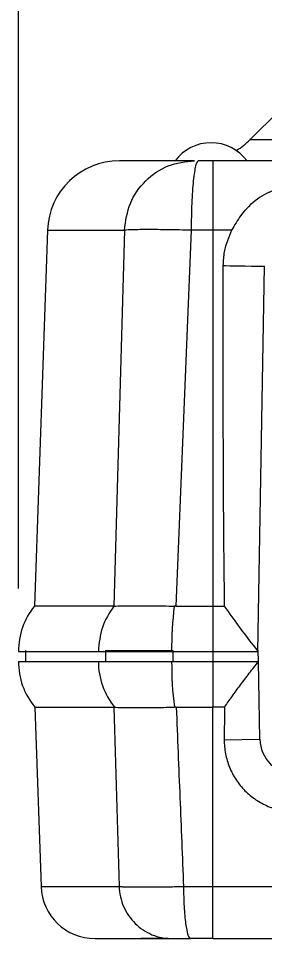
# Model space of a CAD drawing. Header units: inches. Extents: x 0.2 to 38.3, y 0.1 to 29.6.
# Drawn here: x 1.674 to 2.357, y 7.56 to 10.117 of the extents above; entities that cross this region are included whole.
import ezdxf

# ---------------------------------------------------------------- set-up
doc = ezdxf.new("R2010")
doc.units = ezdxf.units.IN
doc.header["$LTSCALE"] = 3.5
doc.header["$MEASUREMENT"] = 0
doc.styles.add('SLDTEXTSTYLE0', font='TXT', dxfattribs={"width": 0.75})
doc.dimstyles.new('SLDDIMSTYLE0', dxfattribs={"dimtxt": 0.401042, "dimasz": 0.385, "dimexe": 0, "dimexo": 0.0625, "dimgap": 0.10026, "dimtad": 0, "dimtih": 1, "dimtoh": 1, "dimrnd": 1e-09, "dimzin": 12, "dimdsep": 46, "dimtxsty": 'SLDTEXTSTYLE0', "dimsah": 1, "dimcen": 0.09, "dimadec": 0, "dimazin": 3, "dimtfac": 1, "dimtofl": 0, "dimtmove": 0, "dimatfit": 3, "dimfxl": 1, "dimfrac": 2, "dimtolj": 1, "dimtzin": 12, "dimarcsym": 0})

# ---------------------------------------------------------------- blocks, each defined once
blk = doc.blocks.new('_D')
at = {"color": 7, "linetype": 'Continuous', "lineweight": 0}
for p, q in [((1.6739, 8.5333), (1.6739, 14.8514)), ((10.8537, 8.5333), (10.8537, 14.8514)), ((1.6739, 14.6064), (4.4871, 14.6064)), ((4.9602, 14.6064), (4.8382, 14.6064)), ((4.8382, 14.6064), (4.8382, 13.9692)), ((7.2959, 14.6064), (7.4179, 14.6064)), ((7.4179, 14.6064), (7.4179, 13.9692)), ((10.8537, 14.6064), (7.7691, 14.6064)), ((4.8382, 13.9692), (4.9602, 13.9692)), ((7.4179, 13.9692), (7.2959, 13.9692))]:
    blk.add_line(p, q, dxfattribs=at)
for points in [[(1.6739, 14.6064), (2.0589, 14.5539), (2.0589, 14.6589)], [(10.8537, 14.6064), (10.4687, 14.6589), (10.4687, 14.5539)]]:
    blk.add_solid(points, dxfattribs=at)
at = {"color": 7, "linetype": 'Continuous', "lineweight": 0, "char_height": 0.40104, "attachment_point": 1, "style": 'SLDTEXTSTYLE0'}
for s, insert in [('9.18in', (5.3932, 15.2047)), ('233.2mm', (4.9602, 14.4862))]:
    blk.add_mtext(s, dxfattribs=dict(at, insert=insert))
blk = doc.blocks.new('_D_1')
at = {"color": 7, "linetype": 'Continuous', "lineweight": 0}
for p, q in [((1.6739, 8.5333), (1.6739, 12.3711)), ((9.2146, 9.2186), (9.2146, 12.3711)), ((1.6739, 12.1261), (3.9423, 12.1261)), ((4.4154, 12.1261), (4.2934, 12.1261)), ((4.2934, 12.1261), (4.2934, 11.4889)), ((6.7511, 12.1261), (6.8731, 12.1261)), ((6.8731, 12.1261), (6.8731, 11.4889)), ((9.2146, 12.1261), (7.2243, 12.1261)), ((4.2934, 11.4889), (4.4154, 11.4889)), ((6.8731, 11.4889), (6.7511, 11.4889))]:
    blk.add_line(p, q, dxfattribs=at)
for points in [[(1.6739, 12.1261), (2.0589, 12.0736), (2.0589, 12.1786)], [(9.2146, 12.1261), (8.8296, 12.1786), (8.8296, 12.0736)]]:
    blk.add_solid(points, dxfattribs=at)
at = {"color": 7, "linetype": 'Continuous', "lineweight": 0, "char_height": 0.40104, "attachment_point": 1, "style": 'SLDTEXTSTYLE0'}
for s, insert in [('7.54in', (4.8484, 12.7244)), ('191.5mm', (4.4154, 12.0059))]:
    blk.add_mtext(s, dxfattribs=dict(at, insert=insert))

msp = doc.modelspace()

# ---------------------------------------------------------------- linework, layer by layer
at = {"color": 7, "linetype": 'Continuous', "lineweight": 15}
for p, q in [((2.3967, 9.8592), (2.3174, 9.7799)), ((2.2138, 9.7213), (2.1733, 9.7213)), ((2.2138, 9.7213), (2.2138, 9.5283)), ((2.4685, 9.7213), (2.2138, 9.7213)), ((1.7547, 9.5283), (1.7182, 8.4839)), ((1.7547, 9.5283), (1.9681, 9.5283)), ((1.9681, 9.5283), (1.9384, 8.4839)), ((2.1535, 9.5283), (2.111, 8.4839)), ((2.2138, 9.5283), (2.1535, 9.5283)), ((2.2138, 9.5283), (2.2138, 8.4839)), ((2.266, 9.5283), (2.2138, 9.5283)), ((2.3388, 8.3583), (2.3575, 9.428)), ((1.9384, 8.4839), (1.7182, 8.4839)), ((1.9384, 8.4839), (1.9391, 8.4839)), ((2.111, 8.4839), (2.1067, 8.4839)), ((2.111, 8.4839), (2.2138, 8.4839)), ((2.2138, 8.4839), (2.2138, 8.3583)), ((2.2138, 8.4839), (2.2455, 8.4839)), ((1.6939, 8.3603), (1.6939, 8.3303)), ((1.9154, 8.3603), (1.9154, 8.3303)), ((2.1026, 8.3603), (2.1026, 8.3303)), ((2.3388, 8.3603), (2.34, 8.3603)), ((2.3405, 8.3303), (2.34, 8.3603)), ((2.0993, 8.3583), (2.2138, 8.3583)), ((2.2138, 8.3583), (2.3388, 8.3583)), ((1.6739, 8.3303), (1.8959, 8.3303)), ((2.0993, 8.3303), (2.2138, 8.3303)), ((2.2138, 8.3303), (2.2138, 8.2034)), ((2.2138, 8.3303), (2.3405, 8.3303)), ((2.3443, 8.1146), (2.3405, 8.3303)), ((1.7193, 8.2034), (1.9393, 8.2034)), ((1.7193, 8.2034), (1.7367, 7.7051)), ((2.1122, 8.2034), (2.2138, 8.2034)), ((2.2464, 8.2034), (2.2138, 8.2034)), ((2.2138, 7.7051), (2.2138, 8.2034)), ((2.2454, 8.1128), (2.3443, 8.1146)), ((1.7367, 7.7051), (1.9535, 7.7051)), ((2.1323, 7.7051), (2.2138, 7.7051)), ((2.2138, 7.7051), (2.4252, 7.7051)), ((2.2138, 7.5603), (2.2138, 7.7051)), ((2.0896, 7.5603), (2.0135, 7.5603)), ((2.2138, 7.5603), (2.1518, 7.5603)), ((2.2138, 7.5603), (2.4252, 7.5603))]:
    msp.add_line(p, q, dxfattribs=at)
at = {"color": 155, "linetype": 'Continuous', "lineweight": 15}
for p, q in [((2.3174, 9.7799), (2.6227, 9.7799)), ((2.2138, 8.3583), (2.2138, 8.3303))]:
    msp.add_line(p, q, dxfattribs=at)
at = {"color": 7, "linetype": 'Continuous', "lineweight": 15, "flags": 128}
msp.add_lwpolyline([(2.2419, 9.4301), (2.2502, 9.4299), (2.2608, 9.4297), (2.2734, 9.4295), (2.2879, 9.4293), (2.304, 9.429), (2.3211, 9.4287), (2.3391, 9.4284), (2.3575, 9.428)], dxfattribs=at)
at = {"color": 7, "linetype": 'Continuous', "lineweight": 15}
for centre, radius, start, end in [((2.2088, 9.6463), 0.125, 36.8952, 143.0924), ((2.176, 9.9213), 0.2, 300.9695, 315), ((1.9545, 9.5213), 0.2, 90, 178), ((1.8739, 8.3583), 0.2, 141.1097, 180), ((3.0795, 8.3639), 0.9802, 172.9663, 180.326), ((1.8739, 8.3303), 0.2, 180, 219.3871), ((2.0993, 8.33), 0.2033, 179.9124, 218.5262), ((3.0742, 8.3245), 0.9748, 179.6603, 187.1414), ((2.4443, 8.1163), 0.1, 181, 270), ((1.8866, 7.7103), 0.15, 182, 270)]:
    msp.add_arc(centre, radius, start, end, dxfattribs=at)
for centre, major_axis, start_param, end_param in [((2.3813, 10.794), (0.0626, 3.5795), 1.962311, 2.272901), ((2.3825, 5.9246), (-0.0626, 3.5795), 0.880101, 0.912479)]:
    msp.add_ellipse(centre, major_axis=major_axis, ratio=0.034915, start_param=start_param, end_param=end_param, dxfattribs=at)
for points, knots in [([(2.1628, 9.7213), (2.1307, 9.7213), (2.0665, 9.7213), (2.0031, 9.7213), (1.962, 9.7213), (1.957, 9.7213), (1.9545, 9.7213)], [0, 0, 0, 0, 0.249986, 0.499242, 0.750025, 1, 1, 1, 1]), ([(1.9681, 9.5283), (1.9717, 9.5538), (1.9791, 9.6048), (2.0244, 9.6684), (2.0879, 9.7127), (2.1379, 9.7184), (2.1628, 9.7213)], [0, 0, 0, 0, 0.25, 0.5, 0.75, 1, 1, 1, 1]), ([(2.1733, 9.7213), (2.1708, 9.7184), (2.1657, 9.7127), (2.1593, 9.6684), (2.1547, 9.6048), (2.1539, 9.5538), (2.1535, 9.5283)], [0, 0, 0, 0, 0.25, 0.5, 0.75, 1, 1, 1, 1]), ([(2.4275, 9.6471), (2.4146, 9.6456), (2.3817, 9.6416), (2.3342, 9.6155), (2.2932, 9.5757), (2.274, 9.5423), (2.266, 9.5283)], [0, 0, 0, 0, 0.180759, 0.462312, 0.774976, 1, 1, 1, 1]), ([(2.1535, 9.5283), (2.1319, 9.5287), (2.0886, 9.5296), (2.0327, 9.53), (1.9888, 9.5296), (1.975, 9.5287), (1.9681, 9.5283)], [0, 0, 0, 0, 0.249591, 0.499302, 0.74908, 1, 1, 1, 1]), ([(2.266, 9.5283), (2.2577, 9.5087), (2.2442, 9.4771), (2.2426, 9.443), (2.2419, 9.4301)], [0, 0, 0, 0, 0.62031, 1, 1, 1, 1]), ([(1.9391, 8.4839), (1.9267, 8.4649), (1.9018, 8.4268), (1.8979, 8.3811), (1.8959, 8.3583)], [0, 0, 0, 0, 0.5000001, 1, 1, 1, 1]), ([(1.9391, 8.4839), (1.9458, 8.4842), (1.9589, 8.4849), (1.9982, 8.485), (2.0477, 8.4849), (2.087, 8.4843), (2.1067, 8.4839)], [0, 0, 0, 0, 0.254802, 0.499249, 0.749256, 1, 1, 1, 1]), ([(2.2455, 8.4839), (2.2594, 8.4641), (2.2874, 8.4243), (2.3218, 8.3803), (2.3387, 8.3584), (2.3388, 8.3583)], [0, 0, 0, 0, 0.494879, 0.996584, 1, 1, 1, 1]), ([(1.9154, 8.3603), (1.9193, 8.3603), (1.9306, 8.3603), (1.9577, 8.3603), (1.9956, 8.3603), (2.0443, 8.3603), (2.0829, 8.3603), (2.1026, 8.3603)], [0, 0, 0, 0, 0.186311, 0.373328, 0.55957, 0.779058, 1, 1, 1, 1]), ([(1.6739, 8.3583), (1.6765, 8.3583), (1.6818, 8.3583), (1.7256, 8.3583), (1.7931, 8.3583), (1.8617, 8.3583), (1.8959, 8.3583)], [0, 0, 0, 0, 0.25, 0.5, 0.75, 1, 1, 1, 1]), ([(1.8959, 8.3583), (1.9036, 8.3583), (1.9189, 8.3583), (1.9666, 8.3583), (2.0274, 8.3583), (2.0754, 8.3583), (2.0993, 8.3583)], [0, 0, 0, 0, 0.249991, 0.500206, 0.749935, 1, 1, 1, 1]), ([(1.8959, 8.3303), (1.9016, 8.3303), (1.9107, 8.3303), (1.9354, 8.3303), (1.9508, 8.3303), (1.9867, 8.3303), (2.0072, 8.3303), (2.0514, 8.3303), (2.0751, 8.3303), (2.0993, 8.3303)], [0, 0, 0, 0, 0.25, 0.25, 0.5, 0.5, 0.75, 0.75, 1, 1, 1, 1]), ([(2.2464, 8.2034), (2.2527, 8.2131), (2.2597, 8.223), (2.2745, 8.2435), (2.2823, 8.2541), (2.2985, 8.2756), (2.3067, 8.2864), (2.3193, 8.3028), (2.3235, 8.3083), (2.332, 8.3193), (2.3363, 8.3248), (2.3405, 8.3303)], [0, 0, 0, 0, 0.25, 0.25, 0.5, 0.5, 0.75, 0.75, 0.875, 0.875, 1, 1, 1, 1]), ([(1.9402, 8.2033), (1.9427, 8.2031), (1.9459, 8.2028), (1.9535, 8.2025), (1.9579, 8.2025), (1.9681, 8.2023), (1.9739, 8.2022), (1.9865, 8.2019), (1.9933, 8.2019), (2.0078, 8.2019), (2.0157, 8.202), (2.0323, 8.2023), (2.0409, 8.2023), (2.0587, 8.2024), (2.0679, 8.2024), (2.0871, 8.2028), (2.0969, 8.2031), (2.1069, 8.2033)], [0, 0, 0, 0, 0.125, 0.125, 0.25, 0.25, 0.375, 0.375, 0.5, 0.5, 0.625, 0.625, 0.75, 0.75, 0.875, 0.875, 1, 1, 1, 1]), ([(2.1122, 8.2034), (2.1156, 8.1195), (2.1222, 7.9534), (2.129, 7.7873), (2.1323, 7.7051)], [0, 0, 0, 0, 0.50506, 1, 1, 1, 1]), ([(2.2454, 8.1128), (2.2453, 8.0996), (2.2465, 8.0866), (2.2513, 8.061), (2.2551, 8.0483), (2.265, 8.0241), (2.271, 8.0126), (2.2818, 7.9962), (2.2858, 7.9908), (2.294, 7.9806), (2.2984, 7.9758), (2.3122, 7.9619), (2.3222, 7.9536), (2.3441, 7.9389), (2.3556, 7.9327), (2.3796, 7.9227), (2.3923, 7.9188), (2.4181, 7.9136), (2.4311, 7.9123), (2.4443, 7.9123)], [0, 0, 0, 0, 0.125, 0.125, 0.25, 0.25, 0.375, 0.375, 0.4375, 0.4375, 0.5, 0.5, 0.625, 0.625, 0.75, 0.75, 0.875, 0.875, 1, 1, 1, 1]), ([(1.9535, 7.7051), (1.9542, 7.705), (1.9556, 7.7049), (1.9582, 7.7048), (1.9611, 7.7046), (1.9643, 7.7045), (1.9679, 7.7044), (1.9718, 7.7043), (1.9761, 7.7042), (1.9806, 7.7042), (1.9855, 7.7041), (1.9907, 7.704), (1.9962, 7.704), (2.002, 7.704), (2.008, 7.7039), (2.0143, 7.7039), (2.0209, 7.7039), (2.0277, 7.7039), (2.0347, 7.704), (2.042, 7.704), (2.0494, 7.704), (2.0571, 7.7041), (2.0649, 7.7042), (2.0729, 7.7042), (2.0811, 7.7043), (2.0893, 7.7044), (2.0977, 7.7045), (2.1063, 7.7046), (2.1149, 7.7048), (2.1236, 7.7049), (2.1294, 7.705), (2.1323, 7.7051)], [0, 0, 0, 0, 0.034483, 0.068966, 0.103449, 0.137932, 0.172414, 0.206896, 0.241377, 0.275859, 0.310341, 0.344822, 0.379304, 0.413786, 0.448267, 0.482749, 0.51723, 0.551712, 0.586194, 0.620676, 0.655159, 0.689641, 0.724124, 0.758607, 0.79309, 0.827574, 0.862058, 0.896543, 0.931029, 0.965514, 1, 1, 1, 1]), ([(1.9535, 7.7051), (1.9541, 7.6859), (1.9584, 7.6668), (1.966, 7.6493), (1.9736, 7.6317), (1.9846, 7.6157), (1.998, 7.6024), (2.0115, 7.5891), (2.0274, 7.5784), (2.0448, 7.5712), (2.0621, 7.564), (2.0808, 7.5603), (2.0995, 7.5603)], [0, 0, 0, 0, 0.25, 0.25, 0.25, 0.5, 0.5, 0.5, 0.75, 0.75, 0.75, 1, 1, 1, 1]), ([(2.1323, 7.7051), (2.1324, 7.6859), (2.133, 7.6668), (2.135, 7.6317), (2.1365, 7.6157), (2.1401, 7.5891), (2.1422, 7.5784), (2.1468, 7.564), (2.1493, 7.5603), (2.1518, 7.5603)], [0, 0, 0, 0, 0.25, 0.25, 0.5, 0.5, 0.75, 0.75, 1, 1, 1, 1]), ([(1.8866, 7.5603), (1.8866, 7.5603), (1.8867, 7.5603), (1.8872, 7.5603), (1.8881, 7.5603), (1.8893, 7.5603), (1.8909, 7.5603), (1.8928, 7.5603), (1.8951, 7.5603), (1.8977, 7.5603), (1.9007, 7.5603), (1.9044, 7.5603), (1.9119, 7.5603), (1.9234, 7.5603), (1.9397, 7.5603), (1.9552, 7.5603), (1.9718, 7.5603), (1.9891, 7.5603), (2.008, 7.5603), (2.0284, 7.5603), (2.0505, 7.5603), (2.074, 7.5603), (2.091, 7.5603), (2.0995, 7.5603)], [0, 0, 0, 0, 0.028571, 0.057141, 0.085712, 0.114282, 0.142853, 0.171423, 0.199994, 0.228564, 0.257135, 0.285705, 0.325752, 0.428528, 0.500734, 0.571475, 0.632693, 0.693911, 0.755128, 0.816346, 0.877564, 0.938782, 1, 1, 1, 1]), ([(2.0995, 7.5603), (2.1002, 7.5603), (2.1012, 7.5603), (2.1023, 7.5603), (2.1035, 7.5603), (2.1049, 7.5603), (2.1065, 7.5603), (2.1081, 7.5603), (2.1098, 7.5603), (2.1118, 7.5603), (2.1138, 7.5603), (2.116, 7.5603), (2.1183, 7.5603), (2.1206, 7.5603), (2.1231, 7.5603), (2.1257, 7.5603), (2.1283, 7.5603), (2.131, 7.5603), (2.1339, 7.5603), (2.1396, 7.5603), (2.1455, 7.5603), (2.1518, 7.5603)], [0, 0, 0, 0, 0.00023708, 0.00023708, 0.00023708, 0.000474159, 0.000474159, 0.000474159, 0.000711239, 0.000711239, 0.000711239, 0.000948319, 0.000948319, 0.000948319, 0.001185398, 0.001185398, 0.001185398, 0.001422478, 0.001422478, 0.001422478, 0.001896637, 0.001896637, 0.001896637, 0.001896637])]:
    msp.add_open_spline(points, degree=3, knots=knots, dxfattribs=at)
for points in [[(1.9393, 8.2034), (1.944, 8.0373), (1.9488, 7.8712), (1.9535, 7.7051)], [(1.9393, 8.2034), (1.9396, 8.2034), (1.9399, 8.2034), (1.9402, 8.2033)], [(2.1122, 8.2034), (2.1104, 8.2034), (2.1086, 8.2034), (2.1069, 8.2033)]]:
    msp.add_open_spline(points, degree=3, dxfattribs=at)

# ---------------------------------------------------------------- dimensions: what is measured, and where the dimension line sits
at = {"color": 7, "linetype": 'Continuous', "lineweight": 0}
for base, p2, picture, middle in [((10.8537, 14.6064), (10.8537, 8.3583), '_D', (6.1281, 14.6064)), ((9.2146, 12.1261), (9.2146, 9.2193), '_D_1', (5.5833, 12.1261))]:
    dim = msp.add_linear_dim(base=base, p1=(1.6739, 8.3583), p2=p2, dimstyle='SLDDIMSTYLE0', dxfattribs=at)
    dim.commit()
    dim.dimension.update_dxf_attribs({"geometry": picture, "text_midpoint": middle, "dimtype": 160})

doc.saveas('drawing.dxf')
